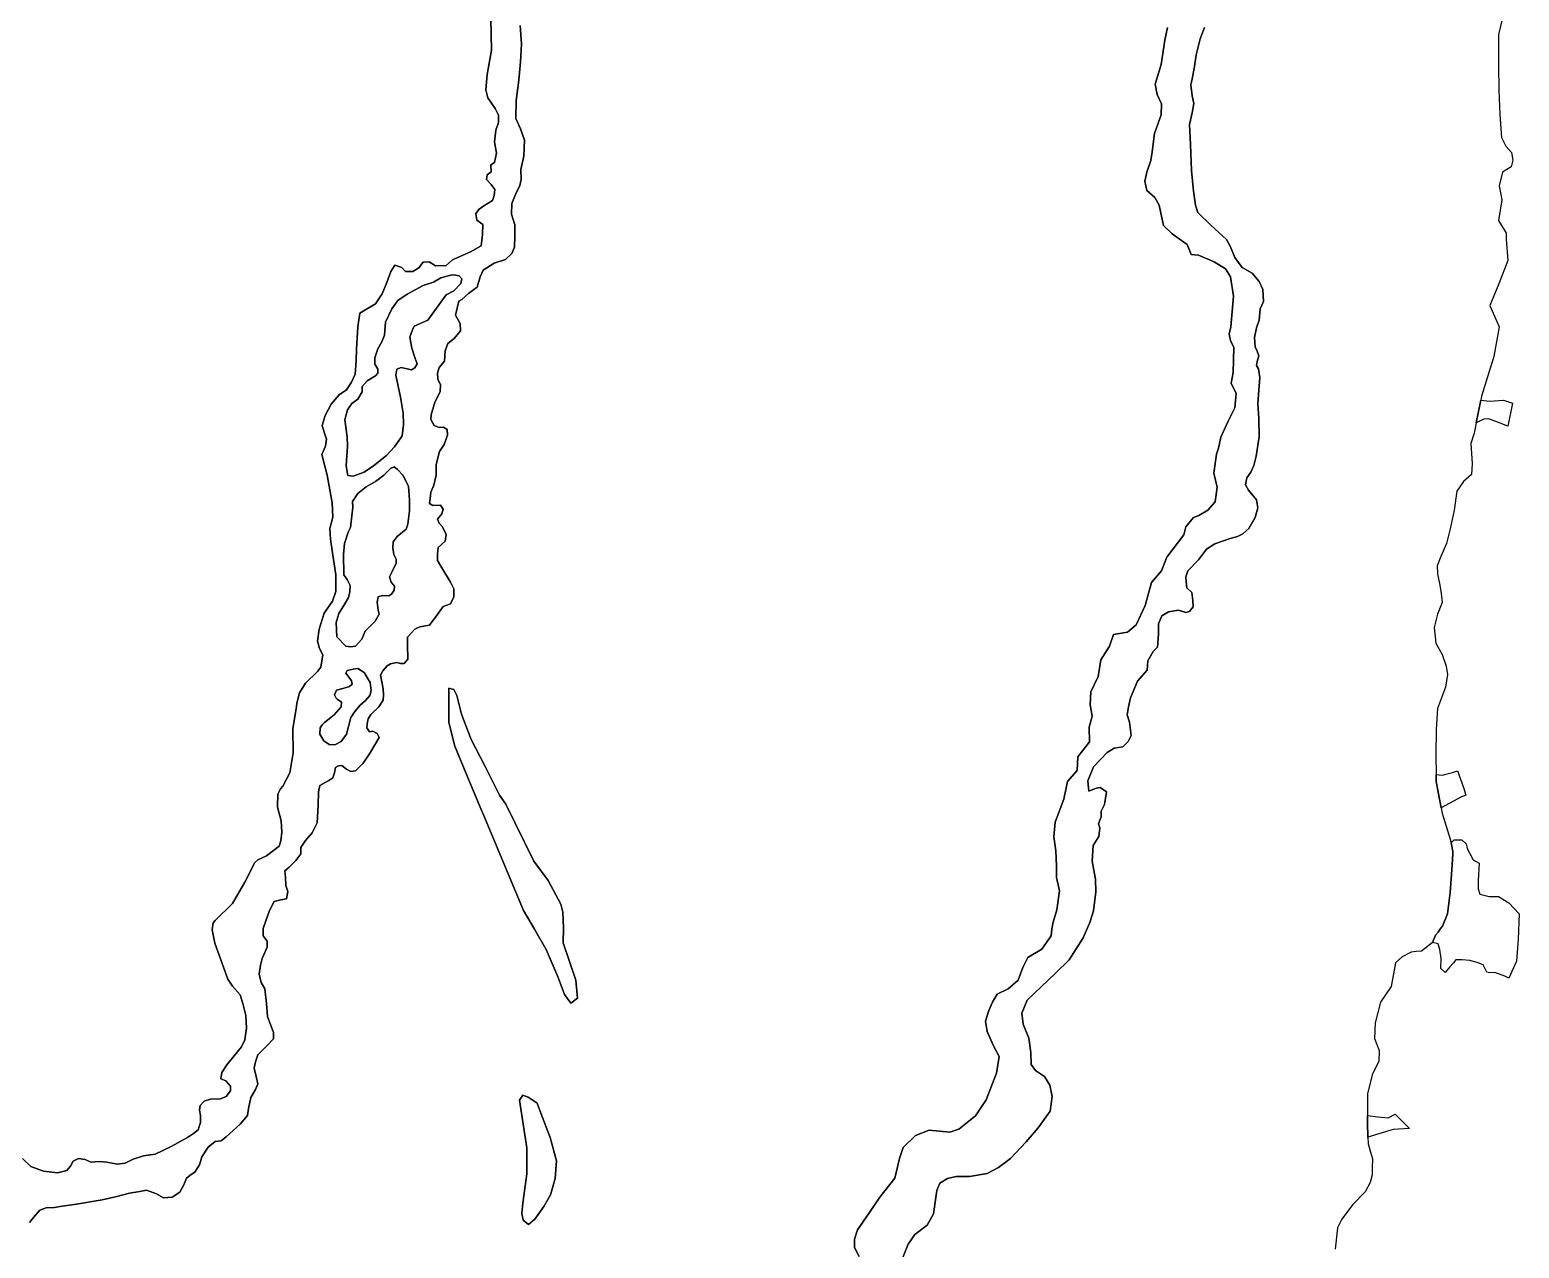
# Model space of a CAD drawing. Header units: inches. Extents: x 288635 to 1232953, y 676945 to 1655780.
# Drawn here: x 440491 to 474858, y 1371458 to 1399576 of the extents above; entities that cross this region are included whole.
import ezdxf

# ---------------------------------------------------------------- set-up
doc = ezdxf.new("R2010")
doc.units = ezdxf.units.IN
doc.header["$MEASUREMENT"] = 0

msp = doc.modelspace()

# ---------------------------------------------------------------- linework, layer by layer
at = {"color": 1}
for points in [[(451127.4568, 1399834.6619), (451142.0214, 1399102.8574), (451047.0666, 1398544.2999), (451013.5532, 1398192.4087), (451058.2378, 1398008.0847), (451231.3906, 1397762.3194), (451304.0031, 1397605.9233), (451309.5886, 1397438.3561), (451242.6788, 1397256.2767), (451211.6747, 1396992.7418), (451259.3185, 1396728.9881), (451214.6339, 1396516.7363), (451127.7401, 1396462.744), (451136.4358, 1396298.8989), (451047.0666, 1396226.2864), (451030.3099, 1396120.1605), (451136.4358, 1396002.8634), (451220.2194, 1395891.1519), (451203.4627, 1395751.5125), (451164.3637, 1395634.2155), (450968.8686, 1395511.3328), (450862.7427, 1395438.7203), (450784.5446, 1395332.5944), (450806.8869, 1395181.7839), (450946.5263, 1395081.2436), (450933.8616, 1394849.6125), (450907.7958, 1394590.4805), (450658.8753, 1394448.2402), (450242.3144, 1394270.4398), (450100.0742, 1394138.3596), (449856.2337, 1394128.1995), (449708.9134, 1394224.7197), (449566.6731, 1394209.4797), (449470.1529, 1394082.4794), (449327.9126, 1394001.1993), (449160.2723, 1393996.1193), (449073.9121, 1394087.5595), (448911.3518, 1394143.4396), (448819.9116, 1393996.1193), (448728.4714, 1393742.1188), (448621.7912, 1393483.0382), (448469.3909, 1393249.3578), (448225.5504, 1393102.0375), (448103.6302, 1393035.9973), (448057.9101, 1392721.0367), (448027.43, 1392207.9557), (448022.35, 1391933.6351), (448002.03, 1391628.8345), (447915.6698, 1391445.9542), (447798.8296, 1391268.1538), (447631.1892, 1391151.3136), (447448.3089, 1390932.8731), (447306.0686, 1390673.7926), (447234.9484, 1390445.1922), (447285.7485, 1390287.7119), (447336.5486, 1390125.1515), (447311.1486, 1389967.6712), (447229.8684, 1389774.6308), (447351.7887, 1389297.1099), (447468.6289, 1388662.1086), (447483.8689, 1388326.8279), (447412.7488, 1388067.7474), (447433.0688, 1387818.8269), (447478.7889, 1387503.8663), (447549.9091, 1386995.8653), (447554.9891, 1386609.7845), (447473.7089, 1386391.3441), (447280.6685, 1386111.9435), (447168.9083, 1385746.1828), (447128.2682, 1385466.7822), (447179.0683, 1385299.1419), (447250.1885, 1385151.8216), (447209.5484, 1384867.341), (447133.3482, 1384765.7408), (446853.9477, 1384496.5003), (446711.7074, 1384278.0598), (446650.7473, 1384034.2193), (446645.531, 1383961.1906), (446557.993, 1383440.4017), (446567.9149, 1382888.0828), (446491.847, 1382428.3684), (446328.1761, 1382122.0803), (446276.8726, 1382057.951), (446210.7267, 1381932.2736), (446207.4194, 1381634.6168), (446290.1018, 1381323.7308), (446309.9456, 1381055.8396), (446286.7945, 1380857.4017), (446247.1069, 1380738.339), (445956.0647, 1380510.1354), (445754.3195, 1380424.1456), (445674.9443, 1380348.0778), (445575.7254, 1380146.3326), (445450.0481, 1379901.5925), (445168.9277, 1379415.4196), (444765.3595, 1379019.5555), (444719.1351, 1378965.6271), (444699.2913, 1378806.8768), (444764.6827, 1378497.43), (445060.0999, 1377664.8906), (445172.235, 1377507.1085), (445344.2145, 1377308.6706), (445410.3605, 1377103.6181), (445479.8137, 1376829.1124), (445489.7356, 1376534.7628), (445453.3553, 1376266.8717), (445377.2875, 1376104.8141), (445036.6358, 1375688.0945), (444920.8803, 1375509.5004), (444897.7292, 1375367.2866), (445016.792, 1375320.9844), (445125.9328, 1375198.6143), (445125.9328, 1375086.1662), (445023.4066, 1374960.4889), (444894.4219, 1374904.2648), (444659.6038, 1374900.9575), (444514.0826, 1374854.6553), (444421.4783, 1374748.8218), (444404.9418, 1374639.6809), (444428.0929, 1374523.9255), (444428.0929, 1374355.2533), (444378.4834, 1374186.5811), (444266.3121, 1374103.4806), (444127.1287, 1374011.2943), (443756.7113, 1373802.9345), (443382.9866, 1373624.3404), (443118.4028, 1373591.2674), (442880.2773, 1373515.1995), (442688.454, 1373422.5952), (442506.5526, 1373399.4441), (442271.7344, 1373442.439), (442096.4476, 1373455.6681), (441898.0097, 1373445.7463), (441769.0251, 1373505.2776), (441613.582, 1373528.4287), (441491.212, 1373465.59), (441428.3733, 1373353.1419), (441342.3836, 1373250.6157), (441130.7165, 1373201.0062), (440809.9086, 1373237.3865), (440518.8663, 1373343.22), (440322.3253, 1373528.753)], [(440322.3253, 1373528.753), (440518.8663, 1373343.22), (440809.9086, 1373237.3865), (441130.7165, 1373201.0062), (441342.3836, 1373250.6157), (441428.3733, 1373353.1419), (441491.212, 1373465.59), (441613.582, 1373528.4287), (441769.0251, 1373505.2776), (441898.0097, 1373445.7463), (442096.4476, 1373455.6681), (442271.7344, 1373442.439), (442506.5526, 1373399.4441), (442688.454, 1373422.5952), (442880.2773, 1373515.1995), (443118.4028, 1373591.2674), (443382.9866, 1373624.3404), (443756.7113, 1373802.9345), (444127.1287, 1374011.2943), (444266.3121, 1374103.4806), (444378.4834, 1374186.5811), (444428.0929, 1374355.2533), (444428.0929, 1374523.9255), (444404.9418, 1374639.6809), (444421.4783, 1374748.8218), (444514.0826, 1374854.6553), (444659.6038, 1374900.9575), (444894.4219, 1374904.2648), (445023.4066, 1374960.4889), (445125.9328, 1375086.1662), (445125.9328, 1375198.6143), (445016.792, 1375320.9844), (444897.7292, 1375367.2866), (444920.8803, 1375509.5004), (445036.6358, 1375688.0945), (445377.2875, 1376104.8141), (445453.3553, 1376266.8717), (445489.7356, 1376534.7628), (445479.8137, 1376829.1124), (445410.3605, 1377103.6181), (445344.2145, 1377308.6706), (445172.235, 1377507.1085), (445060.0999, 1377664.8906), (444764.6827, 1378497.43), (444699.2913, 1378806.8768), (444719.1351, 1378965.6271), (444765.3595, 1379019.5555), (445168.9277, 1379415.4196), (445450.0481, 1379901.5925), (445575.7254, 1380146.3326), (445674.9443, 1380348.0778), (445754.3195, 1380424.1456), (445956.0647, 1380510.1354), (446247.1069, 1380738.339), (446286.7945, 1380857.4017), (446309.9456, 1381055.8396), (446290.1018, 1381323.7308), (446207.4194, 1381634.6168), (446210.7267, 1381932.2736), (446276.8726, 1382057.951), (446328.1761, 1382122.0803), (446491.847, 1382428.3684), (446567.9149, 1382888.0828), (446557.993, 1383440.4017), (446645.531, 1383961.1906), (446650.7473, 1384034.2193), (446711.7074, 1384278.0598), (446853.9477, 1384496.5003), (447133.3482, 1384765.7408), (447209.5484, 1384867.341), (447250.1885, 1385151.8216), (447179.0683, 1385299.1419), (447128.2682, 1385466.7822), (447168.9083, 1385746.1828), (447280.6685, 1386111.9435), (447473.7089, 1386391.3441), (447554.9891, 1386609.7845), (447549.9091, 1386995.8653), (447478.7889, 1387503.8663), (447433.0688, 1387818.8269), (447412.7488, 1388067.7474), (447483.8689, 1388326.8279), (447468.6289, 1388662.1086), (447351.7887, 1389297.1099), (447229.8684, 1389774.6308), (447311.1486, 1389967.6712), (447336.5486, 1390125.1515), (447285.7485, 1390287.7119), (447234.9484, 1390445.1922), (447306.0686, 1390673.7926), (447448.3089, 1390932.8731), (447631.1892, 1391151.3136), (447798.8296, 1391268.1538), (447915.6698, 1391445.9542), (448002.03, 1391628.8345), (448022.35, 1391933.6351), (448027.43, 1392207.9557), (448057.9101, 1392721.0367), (448103.6302, 1393035.9973), (448225.5504, 1393102.0375), (448469.3909, 1393249.3578), (448621.7912, 1393483.0382), (448728.4714, 1393742.1188), (448819.9116, 1393996.1193), (448911.3518, 1394143.4396), (449073.9121, 1394087.5595), (449160.2723, 1393996.1193), (449327.9126, 1394001.1993), (449470.1529, 1394082.4794), (449566.6731, 1394209.4797), (449708.9134, 1394224.7197), (449856.2337, 1394128.1995), (450100.0742, 1394138.3596), (450242.3144, 1394270.4398), (450658.8753, 1394448.2402), (450907.7958, 1394590.4805), (450933.8616, 1394849.6125), (450946.5263, 1395081.2436), (450806.8869, 1395181.7839), (450784.5446, 1395332.5944), (450862.7427, 1395438.7203), (450968.8686, 1395511.3328), (451164.3637, 1395634.2155), (451203.4627, 1395751.5125), (451220.2194, 1395891.1519), (451136.4358, 1396002.8634), (451030.3099, 1396120.1605), (451047.0666, 1396226.2864), (451136.4358, 1396298.8989), (451127.7401, 1396462.744), (451214.6339, 1396516.7363), (451259.3185, 1396728.9881), (451211.6747, 1396992.7418), (451242.6788, 1397256.2767), (451309.5886, 1397438.3561), (451304.0031, 1397605.9233), (451231.3906, 1397762.3194), (451058.2378, 1398008.0847), (451013.5532, 1398192.4087), (451047.0666, 1398544.2999), (451142.0214, 1399102.8574), (451127.4568, 1399834.6619)], [(474513.0846, 1400011.9907), (474381.1892, 1399466.8231), (474381.1892, 1398763.381), (474389.9822, 1398174.2482), (474407.5683, 1397620.2876), (474451.5334, 1397092.706), (474548.2567, 1396890.4664), (474677.0388, 1396745.488), (474712.1967, 1396563.8386), (474672.0065, 1396413.1255), (474469.1195, 1396292.5406), (474398.7753, 1395975.9917), (474460.3264, 1395650.6497), (474381.1892, 1395175.8263), (474553.4464, 1394885.6564), (474553.4464, 1394744.968), (474592.2218, 1394252.5586), (474385.0152, 1393713.2418), (474178.9496, 1393214.9815), (474395.0414, 1392719.9559), (474274.3911, 1392034.1545), (473988.6406, 1391119.7527), (473970.9404, 1391031.9073), (473865.4082, 1390508.1549), (473817.1902, 1390268.851), (473740.9901, 1390027.5505), (473772.7401, 1389563.9995), (473753.6901, 1389309.999), (473569.5397, 1389151.2487), (473417.1394, 1388928.9983), (473353.6393, 1388490.8474), (473264.7391, 1388059.0465), (473182.189, 1387722.4959), (473048.8387, 1387417.6952), (472966.2885, 1387201.7948), (472972.6385, 1387017.6444), (473029.7887, 1386757.2939), (473055.1887, 1386566.7935), (473080.5888, 1386357.2431), (472972.6385, 1386090.5426), (472896.4384, 1385779.392), (472934.5385, 1385423.7913), (473080.5888, 1385157.0907), (473175.839, 1384890.3902), (473204.0687, 1384697.2524), (473160.5453, 1384403.4697), (472972.6385, 1383912.4882), (472940.8885, 1383429.8873), (472934.5385, 1382839.3361), (472939.2316, 1382388.7987), (472940.247, 1382291.3214), (472940.8885, 1382229.7349), (473057.4742, 1381620.3096), (473080.5888, 1381499.4834), (473267.9006, 1380899.394), (473284.4115, 1380812.7117), (473323.1315, 1380609.4317), (473324.8346, 1380548.1217), (473300.2636, 1380186.769), (473264.7391, 1379664.3297), (473201.239, 1379175.3788), (473090.6366, 1378892.4858), (473038.6867, 1378837.48), (472989.616, 1378751.0463), (472925.5817, 1378683.2453), (472855.3596, 1378514.5656), (472851.9883, 1378508.6274), (472604.3378, 1378311.777), (472478.853, 1378301.8703), (472363.0373, 1378292.727), (472153.4869, 1378178.4268), (472006.5978, 1378044.8912), (471905.9876, 1377497.1179), (471656.2531, 1377136.2255), (471530.3649, 1376657.4907), (471515.6346, 1376296.5983), (471629.2191, 1376020.6181), (471616.5656, 1375767.5471), (471471.4437, 1375479.0666), (471360.9664, 1375029.7924), (471360.9664, 1374518.9401), (471360.9664, 1374359.5637), (471368.6292, 1374018.5694), (471372.0611, 1373865.8514), (471429.0458, 1373675.1404), (471471.4437, 1373519.9365), (471464.0786, 1373313.7123), (471464.0786, 1373151.679), (471419.8877, 1372974.9153), (471302.0452, 1372761.326), (471007.4392, 1372459.3548), (470764.3892, 1372127.923), (470668.6423, 1371929.0639), (470609.7211, 1371435.5988)], [(440487.91, 1372052.3498), (440575.2227, 1372169.0795), (440726.0355, 1372338.4132), (440866.2649, 1372391.3299), (441064.7028, 1372399.2675), (441241.974, 1372425.7259), (441570.058, 1372470.7051), (442162.7259, 1372576.5387), (442496.1015, 1372647.9763), (442792.4354, 1372727.3515), (443027.9151, 1372767.039), (443186.6654, 1372798.7891), (443411.5617, 1372711.4764), (443575.6037, 1372621.5179), (443774.0416, 1372634.7471), (443951.3128, 1372751.164), (444043.9171, 1372917.8518), (444107.4172, 1373076.6022), (444215.8966, 1373161.269), (444300.5635, 1373211.5399), (444406.397, 1373383.5194), (444464.6055, 1373566.0823), (444610.1266, 1373788.3327), (444766.2311, 1373917.9788), (444909.1063, 1373939.1455), (445020.2316, 1374026.4582), (445345.6697, 1374322.7921), (445517.6492, 1374521.23), (445538.8159, 1374682.6262), (445591.7327, 1374933.9809), (445700.2121, 1375119.1896), (445755.7747, 1375248.8357), (445716.0871, 1375418.1693), (445671.1079, 1375613.9614), (445702.8579, 1375759.4825), (445755.7747, 1375918.2328), (445956.8584, 1376129.8999), (446115.6088, 1376286.0044), (446112.9629, 1376436.8172), (446070.6295, 1376558.5258), (445972.7335, 1376804.5888), (445951.5668, 1377108.8602), (445916.0684, 1377447.3071), (445833.386, 1377592.8282), (445787.0838, 1377784.6515), (445813.5422, 1377993.0113), (445856.5371, 1378145.147), (445965.6779, 1378406.4236), (445968.9852, 1378542.0228), (445876.3808, 1378667.7001), (445879.6881, 1378833.0651), (445939.2195, 1379011.6592), (446021.902, 1379253.0919), (446131.0428, 1379458.1444), (446283.1785, 1379497.832), (446415.4705, 1379517.6758), (446448.5435, 1379686.348), (446395.6267, 1379828.5618), (446389.0121, 1380013.7705), (446372.4756, 1380169.2136), (446478.3091, 1380248.5887), (446630.4449, 1380404.0317), (446742.893, 1380556.1675), (446746.2003, 1380708.3032), (446852.0338, 1380863.7462), (447004.1696, 1381045.6476), (447123.854, 1381276.4604), (447147.8367, 1381684.1664), (447151.9396, 1381987.3016), (447183.6897, 1382137.5852), (447391.1235, 1382247.6521), (447480.0236, 1382311.1522), (447520.2404, 1382427.5691), (447543.5238, 1382550.336), (447611.2572, 1382590.5528), (447689.5741, 1382599.0195), (447795.4076, 1382512.236), (447897.0078, 1382459.3192), (448002.8414, 1382476.2525), (448180.6417, 1382651.9362), (448330.9253, 1382865.72), (448476.9756, 1383111.2538), (448551.0591, 1383246.7208), (448504.4924, 1383333.5043), (448402.8922, 1383390.6544), (448333.042, 1383377.9544), (448269.5419, 1383466.8545), (448273.7752, 1383557.8714), (448297.0586, 1383674.2883), (448362.6754, 1383773.7718), (448542.5924, 1383949.4555), (448642.076, 1384103.9725), (448654.776, 1384230.9727), (448644.1926, 1384364.323), (448616.6759, 1384525.19), (448582.8092, 1384681.8236), (448633.6093, 1384785.5405), (448737.1939, 1384897.1949), (448815.915, 1384946.3956), (448963.5257, 1384977.3147), (449048.0799, 1384953.419), (449127.734, 1384951.9439), (449213.4448, 1385049.3306), (449203.5229, 1385389.9823), (449210.1375, 1385558.6545), (449378.8097, 1385740.556), (449494.5652, 1385796.78), (449712.8469, 1385839.7749), (449914.4136, 1386104.7157), (450029.0115, 1386263.9107), (450199.0197, 1386329.255), (450271.7803, 1386488.0054), (450278.3949, 1386673.2141), (450199.0197, 1386825.3498), (449996.4892, 1387156.8002), (449898.0556, 1387328.0591), (449898.0556, 1387473.5803), (449911.2848, 1387629.0233), (450073.3424, 1387771.2371), (450096.4935, 1387929.9874), (450014.8497, 1388103.286), (449934.4358, 1388187.9567), (449898.0556, 1388283.8683), (449996.2942, 1388402.5258), (450027.0402, 1388515.3792), (449966.1226, 1388607.3535), (449792.222, 1388598.0617), (449712.8469, 1388644.3638), (449726.076, 1388756.812), (449745.9198, 1388905.6404), (449812.0658, 1389067.698), (449868.2899, 1389299.2089), (449864.9826, 1389547.2563), (449941.0504, 1389844.9131), (450053.4986, 1390003.6634), (450129.5664, 1390221.9451), (450119.6445, 1390350.9298), (450036.9621, 1390403.8465), (449937.7431, 1390397.2319), (449825.295, 1390440.2268), (449745.9198, 1390579.1333), (449749.2271, 1390691.5815), (449835.2169, 1390982.6237), (449960.8942, 1391220.7492), (449967.5088, 1391386.1141), (449904.6702, 1391511.7915), (449901.3629, 1391650.698), (449934.4358, 1391782.9899), (450063.4205, 1391928.511), (450073.3424, 1392169.9438), (450139.4883, 1392335.3087), (450285.0095, 1392454.3715), (450427.2233, 1392626.351), (450423.916, 1392801.6378), (450315.3563, 1392992.2386), (450348.8698, 1393154.2203), (450393.5544, 1393310.6164), (450460.5813, 1393349.7154), (450622.5629, 1393494.9403), (450812.4725, 1393640.1653), (450879.4994, 1393874.7594), (450952.1119, 1394025.5699), (451209.0483, 1394187.5516), (451465.9847, 1394271.3352), (451611.2097, 1394410.9746), (451672.651, 1394556.1995), (451683.8221, 1394807.5504), (451683.8221, 1395075.658), (451605.6241, 1395321.4233), (451616.7952, 1395567.1886), (451694.9933, 1395773.8548), (451801.1192, 1395980.5211), (451829.0471, 1396120.1605), (451823.4615, 1396349.169), (451890.4884, 1396656.3756), (451907.2451, 1397030.6091), (451817.2966, 1397293.7542), (451706.1644, 1397527.7253), (451711.75, 1397941.0578), (451778.7769, 1398415.8317), (451812.2904, 1398840.3354), (451840.2182, 1399253.6679), (451806.7048, 1399672.586)], [(451806.7048, 1399672.586), (451840.2182, 1399253.6679), (451812.2904, 1398840.3354), (451778.7769, 1398415.8317), (451711.75, 1397941.0578), (451706.1644, 1397527.7253), (451817.2966, 1397293.7542), (451907.2451, 1397030.6091), (451890.4884, 1396656.3756), (451823.4615, 1396349.169), (451829.0471, 1396120.1605), (451801.1192, 1395980.5211), (451694.9933, 1395773.8548), (451616.7952, 1395567.1886), (451605.6241, 1395321.4233), (451683.8221, 1395075.658), (451683.8221, 1394807.5504), (451672.651, 1394556.1995), (451611.2097, 1394410.9746), (451465.9847, 1394271.3352), (451209.0483, 1394187.5516), (450952.1119, 1394025.5699), (450879.4994, 1393874.7594), (450812.4725, 1393640.1653), (450622.5629, 1393494.9403), (450460.5813, 1393349.7154), (450393.5544, 1393310.6164), (450348.8698, 1393154.2203), (450315.3563, 1392992.2386), (450423.916, 1392801.6378), (450427.2233, 1392626.351), (450285.0095, 1392454.3715), (450139.4883, 1392335.3087), (450073.3424, 1392169.9438), (450063.4205, 1391928.511), (449934.4358, 1391782.9899), (449901.3629, 1391650.698), (449904.6702, 1391511.7915), (449967.5088, 1391386.1141), (449960.8942, 1391220.7492), (449835.2169, 1390982.6237), (449749.2271, 1390691.5815), (449745.9198, 1390579.1333), (449825.295, 1390440.2268), (449937.7431, 1390397.2319), (450036.9621, 1390403.8465), (450119.6445, 1390350.9298), (450129.5664, 1390221.9451), (450053.4986, 1390003.6634), (449941.0504, 1389844.9131), (449864.9826, 1389547.2563), (449868.2899, 1389299.2089), (449812.0658, 1389067.698), (449745.9198, 1388905.6404), (449726.076, 1388756.812), (449712.8469, 1388644.3638), (449792.222, 1388598.0617), (449966.1226, 1388607.3535), (450027.0402, 1388515.3792), (449996.2942, 1388402.5258), (449898.0556, 1388283.8683), (449934.4358, 1388187.9567), (450014.8497, 1388103.286), (450096.4935, 1387929.9874), (450073.3424, 1387771.2371), (449911.2848, 1387629.0233), (449898.0556, 1387473.5803), (449898.0556, 1387328.0591), (449996.4892, 1387156.8002), (450199.0197, 1386825.3498), (450278.3949, 1386673.2141), (450271.7803, 1386488.0054), (450199.0197, 1386329.255), (450029.0115, 1386263.9107), (449914.4136, 1386104.7157), (449712.8469, 1385839.7749), (449494.5652, 1385796.78), (449378.8097, 1385740.556), (449210.1375, 1385558.6545), (449203.5229, 1385389.9823), (449213.4448, 1385049.3306), (449127.734, 1384951.9439), (449048.0799, 1384953.419), (448963.5257, 1384977.3147), (448815.915, 1384946.3956), (448737.1939, 1384897.1949), (448633.6093, 1384785.5405), (448582.8092, 1384681.8236), (448616.6759, 1384525.19), (448644.1926, 1384364.323), (448654.776, 1384230.9727), (448642.076, 1384103.9725), (448542.5924, 1383949.4555), (448362.6754, 1383773.7718), (448297.0586, 1383674.2883), (448273.7752, 1383557.8714), (448269.5419, 1383466.8545), (448333.042, 1383377.9544), (448402.8922, 1383390.6544), (448504.4924, 1383333.5043), (448551.0591, 1383246.7208), (448476.9756, 1383111.2538), (448330.9253, 1382865.72), (448180.6417, 1382651.9362), (448002.8414, 1382476.2525), (447897.0078, 1382459.3192), (447795.4076, 1382512.236), (447689.5741, 1382599.0195), (447611.2572, 1382590.5528), (447543.5238, 1382550.336), (447520.2404, 1382427.5691), (447480.0236, 1382311.1522), (447391.1235, 1382247.6521), (447183.6897, 1382137.5852), (447151.9396, 1381987.3016), (447147.8367, 1381684.1664), (447123.854, 1381276.4604), (447004.1696, 1381045.6476), (446852.0338, 1380863.7462), (446746.2003, 1380708.3032), (446742.893, 1380556.1675), (446630.4449, 1380404.0317), (446478.3091, 1380248.5887), (446372.4756, 1380169.2136), (446389.0121, 1380013.7705), (446395.6267, 1379828.5618), (446448.5435, 1379686.348), (446415.4705, 1379517.6758), (446283.1785, 1379497.832), (446131.0428, 1379458.1444), (446021.902, 1379253.0919), (445939.2195, 1379011.6592), (445879.6881, 1378833.0651), (445876.3808, 1378667.7001), (445968.9852, 1378542.0228), (445965.6779, 1378406.4236), (445856.5371, 1378145.147), (445813.5422, 1377993.0113), (445787.0838, 1377784.6515), (445833.386, 1377592.8282), (445916.0684, 1377447.3071), (445951.5668, 1377108.8602), (445972.7335, 1376804.5888), (446070.6295, 1376558.5258), (446112.9629, 1376436.8172), (446115.6088, 1376286.0044), (445956.8584, 1376129.8999), (445755.7747, 1375918.2328), (445702.8579, 1375759.4825), (445671.1079, 1375613.9614), (445716.0871, 1375418.1693), (445755.7747, 1375248.8357), (445700.2121, 1375119.1896), (445591.7327, 1374933.9809), (445538.8159, 1374682.6262), (445517.6492, 1374521.23), (445345.6697, 1374322.7921), (445020.2316, 1374026.4582), (444909.1063, 1373939.1455), (444766.2311, 1373917.9788), (444610.1266, 1373788.3327), (444464.6055, 1373566.0823), (444406.397, 1373383.5194), (444300.5635, 1373211.5399), (444215.8966, 1373161.269), (444107.4172, 1373076.6022), (444043.9171, 1372917.8518), (443951.3128, 1372751.164), (443774.0416, 1372634.7471), (443575.6037, 1372621.5179), (443411.5617, 1372711.4764), (443186.6654, 1372798.7891), (443027.9151, 1372767.039), (442792.4354, 1372727.3515), (442496.1015, 1372647.9763), (442162.7259, 1372576.5387), (441570.058, 1372470.7051), (441241.974, 1372425.7259), (441064.7028, 1372399.2675), (440866.2649, 1372391.3299), (440726.0355, 1372338.4132), (440575.2227, 1372169.0795), (440487.91, 1372052.3498)], [(466743.5588, 1399627.0844), (466677.4128, 1399336.0422), (466598.0376, 1398773.8015), (466459.1311, 1398324.0089), (466505.4333, 1398085.8834), (466604.6522, 1397867.6017), (466598.0376, 1397616.2471), (466445.9019, 1397179.6837), (466389.0164, 1396758.9953), (466357.2663, 1396557.9116), (466262.0161, 1396288.0361), (466219.6827, 1396081.6607), (466267.3078, 1395864.7019), (466447.2248, 1395705.9516), (466547.7667, 1395531.3262), (466611.2668, 1395234.9923), (466653.6002, 1395060.3669), (466847.6852, 1394865.6415), (467066.3511, 1394711.1162), (467193.3513, 1394621.1577), (467288.6015, 1394388.3239), (467457.9352, 1394372.4489), (467817.7692, 1394218.9903), (468082.3531, 1394060.2399), (468198.77, 1393875.0312), (468262.2701, 1393430.5304), (468204.0617, 1392721.4456), (468161.7283, 1392552.1119), (468193.4783, 1392403.945), (468272.8535, 1392245.1946), (468256.9785, 1391668.4018), (468214.645, 1391419.693), (468325.7703, 1391181.5675), (468299.3119, 1390848.1919), (468145.8532, 1390546.5662), (467976.5196, 1390176.1488), (467920.0043, 1389918.2978), (467875.5089, 1389782.8255), (467812.4776, 1389340.0638), (467891.8527, 1389017.2715), (467844.2276, 1388678.6042), (467669.6023, 1388493.3955), (467468.5185, 1388366.3952), (467340.3849, 1388322.2649), (467166.8929, 1388107.103), (467117.2507, 1387922.1574), (466723.9953, 1387404.7161), (466601.2126, 1387093.2177), (466376.3164, 1386822.0192), (466224.1806, 1386286.2369), (466019.1281, 1385843.0589), (465820.6902, 1385677.694), (465496.575, 1385618.1626), (465403.9707, 1385353.5788), (465205.5328, 1385036.0781), (465139.3868, 1384652.4315), (464974.0219, 1384295.2433), (464960.7927, 1383997.5865), (465007.0949, 1383733.0026), (464934.3343, 1383481.648), (464940.9489, 1383144.3035), (464669.7504, 1382793.7299), (464656.5213, 1382482.8439), (464431.625, 1382224.8746), (464352.2498, 1381821.3842), (464153.8119, 1381292.2165), (464120.7389, 1380948.2575), (464167.0411, 1380630.7568), (464180.2703, 1380273.5686), (464180.2703, 1380015.5994), (464253.0309, 1379704.7133), (464186.8849, 1379268.1499), (464100.8951, 1378983.7223), (464074.4368, 1378831.5866), (464061.2076, 1378666.2217), (463842.9259, 1378361.9502), (463518.8106, 1378163.5123), (463406.3625, 1377932.0014), (463293.9144, 1377640.9592), (463062.4035, 1377442.5213), (462811.0488, 1377316.844), (462705.2153, 1377138.2498), (462619.2255, 1376939.812), (462546.465, 1376695.0719), (462578.2591, 1376455.9763), (462726.4261, 1376127.8923), (462858.718, 1375884.4751), (462800.5096, 1375498.1827), (462557.0924, 1374884.3481), (462313.6752, 1374513.9307), (461927.3828, 1374207.0134), (461721.0074, 1374132.9299), (461239.4648, 1374180.555), (460927.2558, 1374058.8465), (460646.7969, 1373783.6793), (460562.1301, 1373529.6787), (460451.0049, 1373074.5945), (460101.7542, 1372635.3853), (459868.9204, 1372280.8429), (459588.4615, 1371878.6754), (459519.6697, 1371667.0084), (459519.6697, 1371476.508), (459630.7949, 1371264.8409)], [(459630.7949, 1371264.8409), (459519.6697, 1371476.508), (459519.6697, 1371667.0084), (459588.4615, 1371878.6754), (459868.9204, 1372280.8429), (460101.7542, 1372635.3853), (460451.0049, 1373074.5945), (460562.1301, 1373529.6787), (460646.7969, 1373783.6793), (460927.2558, 1374058.8465), (461239.4648, 1374180.555), (461721.0074, 1374132.9299), (461927.3828, 1374207.0134), (462313.6752, 1374513.9307), (462557.0924, 1374884.3481), (462800.5096, 1375498.1827), (462858.718, 1375884.4751), (462726.4261, 1376127.8923), (462578.2591, 1376455.9763), (462546.465, 1376695.0719), (462619.2255, 1376939.812), (462705.2153, 1377138.2498), (462811.0488, 1377316.844), (463062.4035, 1377442.5213), (463293.9144, 1377640.9592), (463406.3625, 1377932.0014), (463518.8106, 1378163.5123), (463842.9259, 1378361.9502), (464061.2076, 1378666.2217), (464074.4368, 1378831.5866), (464100.8951, 1378983.7223), (464186.8849, 1379268.1499), (464253.0309, 1379704.7133), (464180.2703, 1380015.5994), (464180.2703, 1380273.5686), (464167.0411, 1380630.7568), (464120.7389, 1380948.2575), (464153.8119, 1381292.2165), (464352.2498, 1381821.3842), (464431.625, 1382224.8746), (464656.5213, 1382482.8439), (464669.7504, 1382793.7299), (464940.9489, 1383144.3035), (464934.3343, 1383481.648), (465007.0949, 1383733.0026), (464960.7927, 1383997.5865), (464974.0219, 1384295.2433), (465139.3868, 1384652.4315), (465205.5328, 1385036.0781), (465403.9707, 1385353.5788), (465496.575, 1385618.1626), (465820.6902, 1385677.694), (466019.1281, 1385843.0589), (466224.1806, 1386286.2369), (466376.3164, 1386822.0192), (466601.2126, 1387093.2177), (466723.9953, 1387404.7161), (467117.2507, 1387922.1574), (467166.8929, 1388107.103), (467340.3849, 1388322.2649), (467468.5185, 1388366.3952), (467669.6023, 1388493.3955), (467844.2276, 1388678.6042), (467891.8527, 1389017.2715), (467812.4776, 1389340.0638), (467875.5089, 1389782.8255), (467920.0043, 1389918.2978), (467976.5196, 1390176.1488), (468145.8532, 1390546.5662), (468299.3119, 1390848.1919), (468325.7703, 1391181.5675), (468214.645, 1391419.693), (468256.9785, 1391668.4018), (468272.8535, 1392245.1946), (468193.4783, 1392403.945), (468161.7283, 1392552.1119), (468204.0617, 1392721.4456), (468262.2701, 1393430.5304), (468198.77, 1393875.0312), (468082.3531, 1394060.2399), (467817.7692, 1394218.9903), (467457.9352, 1394372.4489), (467288.6015, 1394388.3239), (467193.3513, 1394621.1577), (467066.3511, 1394711.1162), (466847.6852, 1394865.6415), (466653.6002, 1395060.3669), (466611.2668, 1395234.9923), (466547.7667, 1395531.3262), (466447.2248, 1395705.9516), (466267.3078, 1395864.7019), (466219.6827, 1396081.6607), (466262.0161, 1396288.0361), (466357.2663, 1396557.9116), (466389.0164, 1396758.9953), (466445.9019, 1397179.6837), (466598.0376, 1397616.2471), (466604.6522, 1397867.6017), (466505.4333, 1398085.8834), (466459.1311, 1398324.0089), (466598.0376, 1398773.8015), (466677.4128, 1399336.0422), (466743.5588, 1399627.0844)], [(460456.2965, 1370793.8816), (460757.9221, 1371550.5915), (460911.3808, 1371772.8419), (461197.1313, 1371989.8007), (461340.0066, 1372249.0928), (461419.3818, 1372788.8439), (461488.1736, 1372958.1776), (461662.7989, 1373069.3028), (461863.8827, 1373111.6362), (462176.0916, 1373111.6362), (462578.2591, 1373180.428), (462842.843, 1373323.3033), (463118.0102, 1373529.6787), (463483.1359, 1373910.6795), (463758.3031, 1374233.4718), (464033.4704, 1374619.7643), (464081.0955, 1374958.4316), (464028.1787, 1375223.0155), (463906.4701, 1375418.8075), (463694.803, 1375556.3911), (463594.2611, 1375693.9747), (463588.9695, 1375974.4336), (463546.636, 1376302.5176), (463414.3441, 1376630.6016), (463379.9041, 1376880.2806), (463505.5815, 1377184.552), (464160.4265, 1377806.3241), (464471.3126, 1378110.5955), (464795.4278, 1378619.9195), (464947.5635, 1378977.1077), (465033.5533, 1379241.6916), (465086.47, 1379678.2549), (465079.8554, 1379975.9118), (465007.0949, 1380386.0168), (465026.9387, 1380749.8196), (465159.2306, 1380961.4867), (465179.0744, 1381159.9246), (465152.616, 1381252.5289), (465212.1474, 1381411.2792), (465212.1474, 1381543.5712), (465291.5225, 1381695.7069), (465331.2101, 1381986.7491), (465185.689, 1382092.5827), (465099.6992, 1382072.7389), (464927.7197, 1382006.5929), (464901.2613, 1382244.7184), (465033.5533, 1382568.8336), (465351.0539, 1382899.5635), (465509.8042, 1382998.7824), (465714.8567, 1383025.2408), (465833.9194, 1383150.9181), (465906.68, 1383289.8247), (465866.9924, 1383600.7107), (465814.0757, 1383766.0756), (465840.534, 1383951.2843), (465886.8362, 1384162.9514), (466052.2011, 1384546.598), (466270.4828, 1384797.9527), (466290.3266, 1385009.6198), (466409.3893, 1385227.9014), (466515.2229, 1385327.1204), (466535.0667, 1385624.7772), (466535.0667, 1385869.5173), (466614.4418, 1386054.726), (466766.5776, 1386147.3304), (466998.0884, 1386180.4033), (467163.4534, 1386127.4866), (467249.4431, 1386153.945), (467335.4329, 1386259.7785), (467328.8183, 1386405.2996), (467302.3599, 1386590.5083), (467189.9117, 1386696.3419), (467170.0679, 1386835.2484), (467163.4534, 1386954.3111), (467209.7555, 1387093.2177), (467460.9776, 1387341.871), (467645.68, 1387588.6095), (467836.1804, 1387715.6098), (468188.0769, 1387834.6725), (468359.2321, 1387880.8267), (468483.0879, 1387944.4748), (468621.9944, 1388063.5375), (468764.8697, 1388321.5068), (468824.4011, 1388547.726), (468792.651, 1388726.3201), (468614.0569, 1388948.5706), (468538.6505, 1389071.6021), (468574.3693, 1389238.2899), (468661.682, 1389365.2901), (468733.1196, 1389524.0405), (468788.6823, 1389738.3534), (468860.1199, 1390182.8543), (468848.2136, 1390603.5426), (468824.4011, 1390952.7933), (468848.2136, 1391258.3877), (468875.9949, 1391552.0758), (468840.2761, 1391750.5137), (468792.651, 1391825.9201), (468812.4948, 1391917.2015), (468848.2136, 1392048.1705), (468812.4948, 1392159.2957), (468764.8697, 1392258.5147), (468752.9634, 1392476.7964), (468792.651, 1392695.0781), (468856.1511, 1392873.6722), (468883.9324, 1393135.6102), (468955.3701, 1393306.2668), (468943.4638, 1393584.0798), (468860.1199, 1393770.6115), (468693.4321, 1393957.1431), (468467.2129, 1394092.0808), (468292.5875, 1394322.2688), (468197.3373, 1394564.363), (468106.0559, 1394738.9884), (467744.8989, 1395068.3953), (467443.2733, 1395358.1146), (467387.7107, 1395528.7712), (467340.0856, 1395854.2094), (467292.4605, 1396330.4603), (467272.6167, 1396929.7428), (467252.7729, 1397390.1187), (467308.3355, 1397656.0255), (467351.9919, 1397874.3072), (467308.3355, 1398052.9013), (467284.523, 1398302.933), (467308.3355, 1398445.8083), (467359.9294, 1398679.965), (467407.5545, 1398997.4657), (467498.8359, 1399366.5601), (467594.0861, 1399632.4669)], [(467594.0861, 1399632.4669), (467498.8359, 1399366.5601), (467407.5545, 1398997.4657), (467359.9294, 1398679.965), (467308.3355, 1398445.8083), (467284.523, 1398302.933), (467308.3355, 1398052.9013), (467351.9919, 1397874.3072), (467308.3355, 1397656.0255), (467252.7729, 1397390.1187), (467272.6167, 1396929.7428), (467292.4605, 1396330.4603), (467340.0856, 1395854.2094), (467387.7107, 1395528.7712), (467443.2733, 1395358.1146), (467744.8989, 1395068.3953), (468106.0559, 1394738.9884), (468197.3373, 1394564.363), (468292.5875, 1394322.2688), (468467.2129, 1394092.0808), (468693.4321, 1393957.1431), (468860.1199, 1393770.6115), (468943.4638, 1393584.0798), (468955.3701, 1393306.2668), (468883.9324, 1393135.6102), (468856.1511, 1392873.6722), (468792.651, 1392695.0781), (468752.9634, 1392476.7964), (468764.8697, 1392258.5147), (468812.4948, 1392159.2957), (468848.2136, 1392048.1705), (468812.4948, 1391917.2015), (468792.651, 1391825.9201), (468840.2761, 1391750.5137), (468875.9949, 1391552.0758), (468848.2136, 1391258.3877), (468824.4011, 1390952.7933), (468848.2136, 1390603.5426), (468860.1199, 1390182.8543), (468788.6823, 1389738.3534), (468733.1196, 1389524.0405), (468661.682, 1389365.2901), (468574.3693, 1389238.2899), (468538.6505, 1389071.6021), (468614.0569, 1388948.5706), (468792.651, 1388726.3201), (468824.4011, 1388547.726), (468764.8697, 1388321.5068), (468621.9944, 1388063.5375), (468483.0879, 1387944.4748), (468359.2321, 1387880.8267), (468188.0769, 1387834.6725), (467836.1804, 1387715.6098), (467645.68, 1387588.6095), (467460.9776, 1387341.871), (467209.7555, 1387093.2177), (467163.4534, 1386954.3111), (467170.0679, 1386835.2484), (467189.9117, 1386696.3419), (467302.3599, 1386590.5083), (467328.8183, 1386405.2996), (467335.4329, 1386259.7785), (467249.4431, 1386153.945), (467163.4534, 1386127.4866), (466998.0884, 1386180.4033), (466766.5776, 1386147.3304), (466614.4418, 1386054.726), (466535.0667, 1385869.5173), (466535.0667, 1385624.7772), (466515.2229, 1385327.1204), (466409.3893, 1385227.9014), (466290.3266, 1385009.6198), (466270.4828, 1384797.9527), (466052.2011, 1384546.598), (465886.8362, 1384162.9514), (465840.534, 1383951.2843), (465814.0757, 1383766.0756), (465866.9924, 1383600.7107), (465906.68, 1383289.8247), (465833.9194, 1383150.9181), (465714.8567, 1383025.2408), (465509.8042, 1382998.7824), (465351.0539, 1382899.5635), (465033.5533, 1382568.8336), (464901.2613, 1382244.7184), (464927.7197, 1382006.5929), (465099.6992, 1382072.7389), (465185.689, 1382092.5827), (465331.2101, 1381986.7491), (465291.5225, 1381695.7069), (465212.1474, 1381543.5712), (465212.1474, 1381411.2792), (465152.616, 1381252.5289), (465179.0744, 1381159.9246), (465159.2306, 1380961.4867), (465026.9387, 1380749.8196), (465007.0949, 1380386.0168), (465079.8554, 1379975.9118), (465086.47, 1379678.2549), (465033.5533, 1379241.6916), (464947.5635, 1378977.1077), (464795.4278, 1378619.9195), (464471.3126, 1378110.5955), (464160.4265, 1377806.3241), (463505.5815, 1377184.552), (463379.9041, 1376880.2806), (463414.3441, 1376630.6016), (463546.636, 1376302.5176), (463588.9695, 1375974.4336), (463594.2611, 1375693.9747), (463694.803, 1375556.3911), (463906.4701, 1375418.8075), (464028.1787, 1375223.0155), (464081.0955, 1374958.4316), (464033.4704, 1374619.7643), (463758.3031, 1374233.4718), (463483.1359, 1373910.6795), (463118.0102, 1373529.6787), (462842.843, 1373323.3033), (462578.2591, 1373180.428), (462176.0916, 1373111.6362), (461863.8827, 1373111.6362), (461662.7989, 1373069.3028), (461488.1736, 1372958.1776), (461419.3818, 1372788.8439), (461340.0066, 1372249.0928), (461197.1313, 1371989.8007), (460911.3808, 1371772.8419), (460757.9221, 1371550.5915), (460456.2965, 1370793.8816)]]:
    msp.add_lwpolyline(points, dxfattribs=at)
for points in [[(449426.2584, 1391870.2144), (449373.3417, 1391770.9954), (449300.5811, 1391728.0006), (449231.7435, 1391743.2978), (449062.4556, 1391780.9173), (448959.9294, 1391744.5371), (448940.0856, 1391608.9378), (449041.3256, 1391099.6139), (449105.7956, 1390730.4118), (449115.3724, 1390467.9199), (449082.2994, 1390203.3361), (448907.0126, 1389955.2887), (448725.1112, 1389750.2362), (448424.1471, 1389512.1107), (448209.1727, 1389366.5896), (447951.2034, 1389277.2925), (447828.8334, 1389290.5217), (447792.4531, 1389515.418), (447823.5315, 1389967.7035), (447816.2893, 1390180.4335), (447762.6874, 1390577.0608), (447822.2188, 1390805.2643), (447918.1304, 1390954.0928), (448060.3442, 1391053.3117), (448159.5632, 1391221.9839), (448159.5632, 1391347.6613), (448278.6259, 1391476.6459), (448465.1134, 1391587.8152), (448525.3871, 1391648.0889), (448525.3871, 1391744.5371), (448453.9127, 1391856.9852), (448453.9127, 1392005.8136), (448520.0587, 1392210.8661), (448612.6631, 1392372.9237), (448672.1944, 1392531.674), (448701.9601, 1392829.3309), (448847.4812, 1393133.6023), (448983.0805, 1393328.7329), (449198.0549, 1393477.5614), (449568.4723, 1393675.9993), (449803.6428, 1393754.3054), (449971.9627, 1393851.2861), (450143.9422, 1393897.5882), (450233.2392, 1393920.7393), (450319.229, 1393910.8174), (450398.6041, 1393900.8955), (450461.4428, 1393831.4423), (450438.2917, 1393718.9941), (450271.6406, 1393553.0927), (450102.3104, 1393460.7307), (449872.7437, 1393150.1388), (449676.3269, 1392878.4039), (449356.8052, 1392740.0338), (449338.4639, 1392690.7022), (449323.1861, 1392649.6102), (449260.8935, 1392482.0646), (449307.1957, 1392227.4026), (449385.3855, 1391992.7538), (449426.2584, 1391870.2144)], [(447828.8334, 1389290.5217), (447951.2034, 1389277.2925), (448209.1727, 1389366.5896), (448424.1471, 1389512.1107), (448725.1112, 1389750.2362), (448907.0126, 1389955.2887), (449082.2994, 1390203.3361), (449115.3724, 1390467.9199), (449105.7956, 1390730.4118), (449041.3256, 1391099.6139), (448940.0856, 1391608.9378), (448959.9294, 1391744.5371), (449062.4556, 1391780.9173), (449231.7435, 1391743.2978), (449300.5811, 1391728.0006), (449373.3417, 1391770.9954), (449426.2584, 1391870.2144), (449385.3855, 1391992.7538), (449307.1957, 1392227.4026), (449260.8935, 1392482.0646), (449323.1861, 1392649.6102), (449338.4639, 1392690.7022), (449356.8052, 1392740.0338), (449676.3269, 1392878.4039), (449872.7437, 1393150.1388), (450102.3104, 1393460.7307), (450271.6406, 1393553.0927), (450438.2917, 1393718.9941), (450461.4428, 1393831.4423), (450398.6041, 1393900.8955), (450319.229, 1393910.8174), (450233.2392, 1393920.7393), (450143.9422, 1393897.5882), (449971.9627, 1393851.2861), (449803.6428, 1393754.3054), (449568.4723, 1393675.9993), (449198.0549, 1393477.5614), (448983.0805, 1393328.7329), (448847.4812, 1393133.6023), (448701.9601, 1392829.3309), (448672.1944, 1392531.674), (448612.6631, 1392372.9237), (448520.0587, 1392210.8661), (448453.9127, 1392005.8136), (448453.9127, 1391856.9852), (448525.3871, 1391744.5371), (448525.3871, 1391648.0889), (448465.1134, 1391587.8152), (448278.6259, 1391476.6459), (448159.5632, 1391347.6613), (448159.5632, 1391221.9839), (448060.3442, 1391053.3117), (447918.1304, 1390954.0928), (447822.2188, 1390805.2643), (447762.6874, 1390577.0608), (447816.2893, 1390180.4335), (447823.5315, 1389967.7035), (447792.4531, 1389515.418), (447828.8334, 1389290.5217)], [(473970.9404, 1391031.9073), (474179.141, 1391005.4524), (474495.2256, 1391029.3023), (474699.842, 1390961.0023), (474591.8918, 1390427.6013), (474415.8505, 1390500.1346), (474160.0909, 1390599.0516), (474039.4407, 1390592.7016), (473865.4082, 1390508.1549), (473970.9404, 1391031.9073)], [(448833.5465, 1386553.76), (448776.3964, 1386513.5432), (448628.2294, 1386524.1266), (448530.8625, 1386490.2598), (448507.5792, 1386369.6096), (448528.7459, 1386179.1092), (448556.2626, 1386090.209), (448461.0124, 1385931.4587), (448232.4119, 1385700.7416), (448151.9785, 1385510.2412), (448005.9282, 1385349.3742), (447890.3858, 1385337.7638), (447781.561, 1385353.6076), (447578.3606, 1385567.3913), (447561.4273, 1385899.7087), (447622.8107, 1386102.9091), (447760.3943, 1386325.1595), (447847.1778, 1386471.2098), (447874.6946, 1386602.4434), (447883.1613, 1386748.4937), (447817.5445, 1386892.4273), (447739.2276, 1387000.3775), (447732.8776, 1387468.1618), (447749.811, 1387722.1623), (447840.8278, 1387980.3962), (447892.1433, 1388086.7782), (447947.8716, 1388556.071), (447939.1207, 1388689.084), (448061.4908, 1388877.6), (448250.0068, 1389029.7358), (448471.5958, 1389152.1058), (448660.1118, 1389294.3196), (448812.2475, 1389453.0699), (448901.5445, 1389492.7575), (448977.6124, 1389429.9188), (449109.9043, 1389287.705), (449225.6598, 1389033.0431), (449255.4255, 1388732.0789), (449252.1182, 1388470.8023), (449215.7379, 1388169.8382), (449178.5638, 1388052.363), (448971.1301, 1387883.0293), (448877.9966, 1387756.029), (448869.5299, 1387622.6788), (448890.6966, 1387468.1618), (448945.73, 1387355.9782), (448941.4967, 1387264.9614), (448850.4799, 1387074.461), (448791.2131, 1386953.8108), (448827.1965, 1386828.9272), (448903.3966, 1386737.9103), (448897.0466, 1386642.6601), (448833.5465, 1386553.76)], [(448660.1118, 1389294.3196), (448471.5958, 1389152.1058), (448250.0068, 1389029.7358), (448061.4908, 1388877.6), (447939.1207, 1388689.084), (447947.8716, 1388556.071), (447892.1433, 1388086.7782), (447840.8278, 1387980.3962), (447749.811, 1387722.1623), (447732.8776, 1387468.1618), (447739.2276, 1387000.3775), (447817.5445, 1386892.4273), (447883.1613, 1386748.4937), (447874.6946, 1386602.4434), (447847.1778, 1386471.2098), (447760.3943, 1386325.1595), (447622.8107, 1386102.9091), (447561.4273, 1385899.7087), (447578.3606, 1385567.3913), (447781.561, 1385353.6076), (447890.3858, 1385337.7638), (448005.9282, 1385349.3742), (448151.9785, 1385510.2412), (448232.4119, 1385700.7416), (448461.0124, 1385931.4587), (448556.2626, 1386090.209), (448528.7459, 1386179.1092), (448507.5792, 1386369.6096), (448530.8625, 1386490.2598), (448628.2294, 1386524.1266), (448776.3964, 1386513.5432), (448833.5465, 1386553.76), (448897.0466, 1386642.6601), (448903.3966, 1386737.9103), (448827.1965, 1386828.9272), (448791.2131, 1386953.8108), (448850.4799, 1387074.461), (448941.4967, 1387264.9614), (448945.73, 1387355.9782), (448890.6966, 1387468.1618), (448869.5299, 1387622.6788), (448877.9966, 1387756.029), (448971.1301, 1387883.0293), (449178.5638, 1388052.363), (449215.7379, 1388169.8382), (449252.1182, 1388470.8023), (449255.4255, 1388732.0789), (449225.6598, 1389033.0431), (449109.9043, 1389287.705), (448977.6124, 1389429.9188), (448901.5445, 1389492.7575), (448812.2475, 1389453.0699), (448660.1118, 1389294.3196)], [(447674.0289, 1383151.7301), (447527.9786, 1383075.5299), (447396.745, 1383079.7633), (447273.9781, 1383168.6634), (447187.1946, 1383321.0638), (447189.3112, 1383467.114), (447233.7613, 1383534.8475), (447287.7733, 1383591.9906), (447511.839, 1383769.9744), (447677.2039, 1383949.8914), (447686.4643, 1384058.3708), (447583.64, 1384129.7183), (447556.8182, 1384148.3293), (447521.0994, 1384229.0274), (447571.3703, 1384337.5068), (447711.5998, 1384375.8714), (447866.3804, 1384422.175), (447928.1298, 1384478.2419), (447917.2025, 1384554.7331), (447857.1209, 1384628.549), (447785.6833, 1384726.445), (447817.4333, 1384788.6222), (447951.0482, 1384820.3723), (448060.8505, 1384833.6015), (448209.0174, 1384740.9971), (448342.6323, 1384513.455), (448366.4448, 1384325.6005), (448334.6948, 1384211.8294), (448236.7987, 1384095.4125), (448117.736, 1383993.5477), (447992.0587, 1383844.0579), (447899.0918, 1383702.1407), (447796.7958, 1383323.1804), (447674.0289, 1383151.7301)], [(447396.745, 1383079.7633), (447527.9786, 1383075.5299), (447674.0289, 1383151.7301), (447796.7958, 1383323.1804), (447899.0918, 1383702.1407), (447992.0587, 1383844.0579), (448117.736, 1383993.5477), (448236.7987, 1384095.4125), (448334.6948, 1384211.8294), (448366.4448, 1384325.6005), (448342.6323, 1384513.455), (448209.0174, 1384740.9971), (448060.8505, 1384833.6015), (447951.0482, 1384820.3723), (447817.4333, 1384788.6222), (447785.6833, 1384726.445), (447857.1209, 1384628.549), (447917.2025, 1384554.7331), (447928.1298, 1384478.2419), (447866.3804, 1384422.175), (447711.5998, 1384375.8714), (447571.3703, 1384337.5068), (447521.0994, 1384229.0274), (447556.8182, 1384148.3293), (447583.64, 1384129.7183), (447686.4643, 1384058.3708), (447677.2039, 1383949.8914), (447511.839, 1383769.9744), (447287.7733, 1383591.9906), (447233.7613, 1383534.8475), (447189.3112, 1383467.114), (447187.1946, 1383321.0638), (447273.9781, 1383168.6634), (447396.745, 1383079.7633)], [(450163.2709, 1383593.4249), (450302.1774, 1383044.4134), (450555.7269, 1382427.0097), (450902.6787, 1381582.1672), (450960.5844, 1381461.5304), (451883.066, 1379247.635), (452134.4207, 1378817.6862), (452405.6192, 1378348.0499), (452683.4322, 1377706.434), (452828.9533, 1377309.5582), (452974.4745, 1377111.1203), (453126.6102, 1377230.183), (453086.9226, 1377640.288), (452795.8803, 1378506.8002), (452802.4949, 1378850.7592), (452789.2658, 1379214.562), (452742.7884, 1379395.6399), (452453.7592, 1379946.6017), (452121.1915, 1380391.9602), (451472.7901, 1381704.7341), (451327.4399, 1381913.3174), (450998.2203, 1382577.8374), (450672.5949, 1383196.5491), (450454.3132, 1383778.6336), (450348.4796, 1384215.197), (450275.7191, 1384354.1035), (450156.6563, 1384380.5619), (450163.2709, 1384036.6029), (450163.2709, 1383593.4249)], [(453126.6102, 1377230.183), (452974.4745, 1377111.1203), (452828.9533, 1377309.5582), (452683.4322, 1377706.434), (452405.6192, 1378348.0499), (452134.4207, 1378817.6862), (451883.066, 1379247.635), (450960.5844, 1381461.5304), (450902.6787, 1381582.1672), (450555.7269, 1382427.0097), (450302.1774, 1383044.4134), (450163.2709, 1383593.4249), (450163.2709, 1384036.6029), (450156.6563, 1384380.5619), (450275.7191, 1384354.1035), (450348.4796, 1384215.197), (450454.3132, 1383778.6336), (450672.5949, 1383196.5491), (450998.2203, 1382577.8374), (451327.4399, 1381913.3174), (451472.7901, 1381704.7341), (452121.1915, 1380391.9602), (452453.7592, 1379946.6017), (452742.7884, 1379395.6399), (452789.2658, 1379214.562), (452802.4949, 1378850.7592), (452795.8803, 1378506.8002), (453086.9226, 1377640.288), (453126.6102, 1377230.183)], [(473436.1895, 1382471.0354), (473569.5397, 1382090.0346), (473626.6899, 1381912.2342), (473529.4293, 1381870.5909), (473057.4742, 1381620.3096), (472940.8885, 1382229.7349), (472940.247, 1382291.3214), (472939.2316, 1382388.7987), (473080.8388, 1382377.1329), (473316.1573, 1382439.3165), (473436.1895, 1382471.0354)], [(474043.593, 1379603.3062), (474164.2217, 1379570.9424), (474381.5962, 1379570.9424), (474619.6731, 1379431.2017), (474857.75, 1379172.4224), (474837.0476, 1378592.757), (474795.643, 1378085.5497), (474617.1707, 1377692.5053), (474526.5126, 1377738.7856), (474298.7869, 1377821.5949), (474174.5728, 1377816.4193), (474107.2902, 1377826.7705), (474024.4809, 1377997.5648), (473884.7401, 1378049.3206), (473719.1214, 1378101.0765), (473537.976, 1378111.4277), (473398.2352, 1378111.4277), (473340.8135, 1378045.172), (473256.3165, 1377947.6758), (473146.6461, 1377819.727), (473046.3022, 1377912.2905), (473054.9515, 1378145.8209), (473023.4386, 1378349.8771), (472985.3852, 1378479.5131), (472855.3596, 1378514.5656), (472925.5817, 1378683.2453), (472989.616, 1378751.0463), (473038.6867, 1378837.48), (473090.6366, 1378892.4858), (473201.239, 1379175.3788), (473264.7391, 1379664.3297), (473300.2636, 1380186.769), (473324.8346, 1380548.1217), (473323.1315, 1380609.4317), (473284.4115, 1380812.7117), (473356.8305, 1380885.5409), (473532.8004, 1380885.5409), (473636.3121, 1380787.2048), (473659.0621, 1380678.7404), (473796.7552, 1380419.7383), (473931.3204, 1380342.1045), (473910.618, 1379943.5845), (473910.618, 1379752.0879), (473952.0227, 1379627.8739), (474043.593, 1379603.3062)], [(451957.1495, 1373175.6558), (451869.6617, 1372500.967), (451844.7014, 1372256.2269), (451877.7743, 1372104.0912), (451996.8371, 1372004.8722), (452142.3582, 1372130.5496), (452353.7517, 1372416.4938), (452506.161, 1372692.7903), (452611.9946, 1373063.2077), (452645.0675, 1373473.3127), (452496.6051, 1374015.6379), (452280.6041, 1374573.6405), (452195.275, 1374802.8466), (451990.2225, 1374941.7531), (451864.5452, 1374988.0553), (451790.2865, 1374871.2559), (451957.1495, 1373770.9695), (451957.1495, 1373175.6558)], [(452142.3582, 1372130.5496), (451996.8371, 1372004.8722), (451877.7743, 1372104.0912), (451844.7014, 1372256.2269), (451869.6617, 1372500.967), (451957.1495, 1373175.6558), (451957.1495, 1373770.9695), (451790.2865, 1374871.2559), (451864.5452, 1374988.0553), (451990.2225, 1374941.7531), (452195.275, 1374802.8466), (452280.6041, 1374573.6405), (452496.6051, 1374015.6379), (452645.0675, 1373473.3127), (452611.9946, 1373063.2077), (452506.161, 1372692.7903), (452353.7517, 1372416.4938), (452142.3582, 1372130.5496)], [(471994.3694, 1374551.0576), (472325.8012, 1374219.6258), (471947.6388, 1374199.7273), (471368.6292, 1374018.5694), (471360.9664, 1374359.5637), (471360.9664, 1374518.9401), (471596.6465, 1374493.1737), (471830.8479, 1374467.5689), (471994.3694, 1374551.0576)]]:
    msp.add_lwpolyline(points, close=True, dxfattribs=at)

doc.saveas('drawing.dxf')
